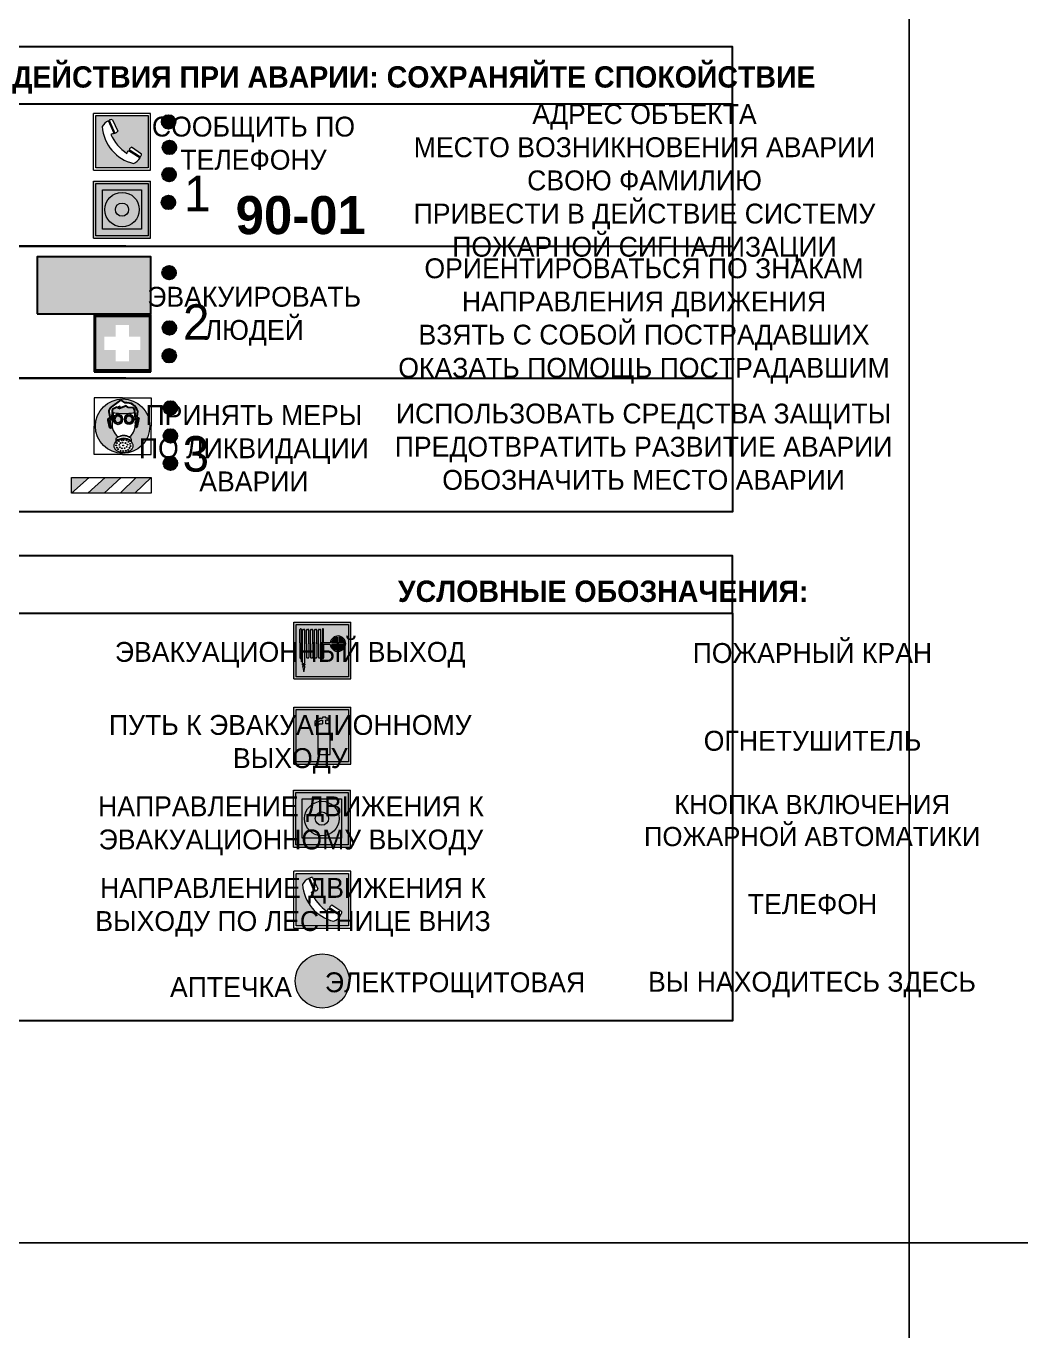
# Model space of a CAD drawing. Header units: millimetres. Extents: x 13810 to 67229, y 12374 to 21950.
# Drawn here: x 43454.6 to 43594.5, y 14931.7 to 15115.3 of the extents above; entities that cross this region are included whole.
import ezdxf

# ---------------------------------------------------------------- set-up
doc = ezdxf.new("R2010")
doc.units = ezdxf.units.MM
doc.styles.add('обычный', font='arial.ttf')

# ---------------------------------------------------------------- blocks, each defined once
blk = doc.blocks.new('A$C38D26F80')
h = blk.add_hatch(color=5)
h.dxf.hatch_style = 1
h.paths.add_polyline_path([(-8.77, -4.48, 1), (-0.19, -4.48, 1)])
h.paths.add_polyline_path([(-6.75, -3.58), (-6.75, -3.31), (-6.62, -3.22), (-6.5, -3.22), (-6.42, -3.3), (-6.39, -3.28), (-6.59, -2.23), (-6.59, -2.01), (-6.38, -1.58), (-4.76, -0.4), (-4.13, -0.79, -0.362848), (-2.1, -2.1, -0.201049), (-2.17, -2.48, 0.085434), (-2.26, -3.13), (-1.9, -3.16), (-2.25, -4.7), (-2.4, -4.59), (-2.43, -4.34), (-2.36, -4.34), (-2.14, -3.34), (-2.47, -3.42), (-2.58, -1.95), (-2.77, -1.58), (-3.58, -1.52), (-3.92, -1.26), (-5.05, -1.73), (-4.87, -1.39), (-5.41, -1.6), (-5.41, -1.46), (-6.13, -1.87), (-6.18, -3.5), (-6.56, -3.47), (-6.37, -4.59), (-6.16, -4.43), (-6.16, -4.66), (-6.36, -4.79), (-6.37, -4.8), (-6.51, -4.76)], flags=16)
h.paths.add_polyline_path([(-6.51, -4.76), (-6.36, -4.79), (-6.37, -4.8)], flags=0)
h.paths.add_polyline_path([(-5.92, -2.34, 0.089508), (-2.67, -2.35), (-2.48, -3.88, -0.268602), (-3.4, -6.18, 0.262449), (-5.2, -6.18, -0.268602), (-6.11, -3.88)], flags=16)
edge = h.paths.add_edge_path(flags=16)
edge.add_ellipse((-5.19, -3.41), major_axis=(0, 0.842), ratio=0.848992, start_angle=0, end_angle=360)
edge = h.paths.add_edge_path(flags=0)
edge.add_ellipse((-5.19, -3.39), major_axis=(0, 0.665), ratio=0.853798, start_angle=0, end_angle=360)
edge = h.paths.add_edge_path(flags=0)
edge.add_ellipse((-5.19, -3.4), major_axis=(0, 0.528), ratio=0.864094, start_angle=0, end_angle=360)
edge = h.paths.add_edge_path(flags=16)
edge.add_ellipse((-3.47, -3.4), major_axis=(0, 0.842), ratio=0.848992, start_angle=0, end_angle=360)
h.paths.add_polyline_path([(-3.13, -6.45), (-3.13, -6.84, 0.383174), (-5.57, -6.85), (-5.57, -6.49, -0.369952)], flags=16)
edge = h.paths.add_edge_path(flags=0)
edge.add_ellipse((-3.47, -3.39), major_axis=(0, 0.665), ratio=0.853798, start_angle=0, end_angle=360)
edge = h.paths.add_edge_path(flags=0)
edge.add_ellipse((-3.47, -3.4), major_axis=(0, 0.528), ratio=0.864094, start_angle=0, end_angle=360)
edge = h.paths.add_edge_path(flags=16)
edge.add_ellipse((-4.34, -7.57), major_axis=(-1.48, 0), ratio=0.744955, start_angle=0, end_angle=360)
h.paths.add_polyline_path([(-5.01, -6.85, -1), (-5.15, -6.85, -1)], flags=0)
h.paths.add_polyline_path([(-5.33, -7.14, -1), (-5.47, -7.14, -1)], flags=0)
h.paths.add_polyline_path([(-4.61, -6.71, -1), (-4.74, -6.71, -1)], flags=16)
h.paths.add_polyline_path([(-5.43, -7.51, -1), (-5.57, -7.51, -1)], flags=0)
h.paths.add_polyline_path([(-4.26, -6.67, -1), (-4.4, -6.67, -1)], flags=16)
h.paths.add_polyline_path([(-4.74, -7.14, -1), (-4.88, -7.14, -1)], flags=0)
h.paths.add_polyline_path([(-4.93, -7.43, -1), (-5.07, -7.43, -1)], flags=0)
h.paths.add_polyline_path([(-4.41, -7.07, -1), (-4.54, -7.07, -1)], flags=0)
h.paths.add_polyline_path([(-5.33, -7.87, -1), (-5.46, -7.87, -1)], flags=0)
h.paths.add_polyline_path([(-3.8, -6.71, -1), (-3.94, -6.71, -1)], flags=16)
h.paths.add_polyline_path([(-4.85, -7.78, -1), (-4.98, -7.78, -1)], flags=0)
h.paths.add_polyline_path([(-3.96, -7.14, -1), (-4.1, -7.14, -1)], flags=0)
h.paths.add_polyline_path([(-4.33, -7.53, -1), (-4.47, -7.53, -1)], flags=0)
h.paths.add_polyline_path([(-5.09, -8.12, -1), (-5.23, -8.12, -1)], flags=0)
h.paths.add_polyline_path([(-3.5, -6.94, -1), (-3.64, -6.94, -1)], flags=0)
h.paths.add_polyline_path([(-4.54, -7.97, -1), (-4.68, -7.97, -1)], flags=0)
h.paths.add_polyline_path([(-3.66, -7.39, -1), (-3.8, -7.39, -1)], flags=0)
h.paths.add_polyline_path([(-4.73, -8.35, -1), (-4.86, -8.35, -1)], flags=0)
h.paths.add_polyline_path([(-4.09, -7.96, -1), (-4.23, -7.96, -1)], flags=0)
h.paths.add_polyline_path([(-3.77, -7.74, -1), (-3.91, -7.74, -1)], flags=0)
h.paths.add_polyline_path([(-3.22, -7.27, -1), (-3.35, -7.27, -1)], flags=0)
h.paths.add_polyline_path([(-4.34, -8.4, -1), (-4.47, -8.4, -1)], flags=0)
h.paths.add_polyline_path([(-3.16, -7.61, -1), (-3.3, -7.61, -1)], flags=0)
h.paths.add_polyline_path([(-3.9, -8.35, -1), (-4.04, -8.35, -1)], flags=0)
h.paths.add_polyline_path([(-3.32, -7.91, -1), (-3.46, -7.91, -1)], flags=0)
h.paths.add_polyline_path([(-3.55, -8.23, -1), (-3.69, -8.23, -1)], flags=0)
at = {"color": 5, "lineweight": 5}
for p, q in [((-4.48, 0), (-8.96, 0)), ((-8.96, 0), (-8.96, -4.48)), ((-4.48, 0), (0, 0)), ((0, 0), (0, -4.48)), ((-6.59, -2.01), (-6.38, -1.58)), ((-6.59, -2.23), (-6.59, -2.01)), ((-6.38, -1.58), (-4.76, -0.4)), ((-6.13, -1.87), (-6.18, -3.5)), ((-5.41, -1.46), (-6.13, -1.87)), ((-4.87, -1.39), (-5.41, -1.6)), ((-5.41, -1.6), (-5.41, -1.46)), ((-3.92, -1.26), (-5.05, -1.73)), ((-5.05, -1.73), (-4.87, -1.39)), ((-4.76, -0.4), (-4.13, -0.79)), ((-3.58, -1.52), (-3.92, -1.26)), ((-2.77, -1.58), (-3.58, -1.52)), ((-2.58, -1.95), (-2.77, -1.58)), ((-2.47, -3.42), (-2.58, -1.95)), ((-6.75, -3.31), (-6.62, -3.22)), ((-6.75, -3.58), (-6.75, -3.31)), ((-6.51, -4.76), (-6.75, -3.58)), ((-6.62, -3.22), (-6.5, -3.22)), ((-6.39, -3.28), (-6.59, -2.23)), ((-6.18, -3.5), (-6.56, -3.47)), ((-6.56, -3.47), (-6.37, -4.59)), ((-6.5, -3.22), (-6.42, -3.3)), ((-6.42, -3.3), (-6.39, -3.28)), ((-5.92, -2.34), (-6.11, -3.88)), ((-2.67, -2.34), (-2.48, -3.88)), ((-2.14, -3.34), (-2.47, -3.42)), ((-2.36, -4.34), (-2.14, -3.34)), ((-1.9, -3.16), (-2.26, -3.13)), ((-2.25, -4.7), (-1.9, -3.16)), ((-8.96, -8.96), (-8.96, -4.48)), ((-6.37, -4.8), (-6.51, -4.76)), ((-6.37, -4.59), (-6.16, -4.43)), ((-6.16, -4.66), (-6.37, -4.8)), ((-6.16, -4.43), (-6.16, -4.66)), ((-2.43, -4.34), (-2.4, -4.59)), ((-2.43, -4.34), (-2.36, -4.34)), ((-2.4, -4.59), (-2.25, -4.7)), ((0, -8.96), (0, -4.48)), ((-5.57, -6.49), (-5.57, -6.85)), ((-3.13, -6.45), (-3.13, -6.84)), ((-4.48, -8.96), (-8.96, -8.96)), ((-4.48, -8.96), (0, -8.96))]:
    blk.add_line(p, q, dxfattribs=at)
at = {"color": 5}
for p, q in [((-6.59, -2.01), (-6.38, -1.58)), ((-6.59, -2.23), (-6.59, -2.01)), ((-6.38, -1.58), (-4.76, -0.4)), ((-6.13, -1.87), (-6.18, -3.5)), ((-5.41, -1.46), (-6.13, -1.87)), ((-4.87, -1.39), (-5.41, -1.6)), ((-5.41, -1.6), (-5.41, -1.46)), ((-3.92, -1.26), (-5.05, -1.73)), ((-5.05, -1.73), (-4.87, -1.39)), ((-4.76, -0.4), (-4.13, -0.79)), ((-3.58, -1.52), (-3.92, -1.26)), ((-2.77, -1.58), (-3.58, -1.52)), ((-2.58, -1.95), (-2.77, -1.58)), ((-2.47, -3.42), (-2.58, -1.95)), ((-6.75, -3.31), (-6.62, -3.22)), ((-6.75, -3.58), (-6.75, -3.31)), ((-6.51, -4.76), (-6.75, -3.58)), ((-6.62, -3.22), (-6.5, -3.22)), ((-6.39, -3.28), (-6.59, -2.23)), ((-6.18, -3.5), (-6.56, -3.47)), ((-6.56, -3.47), (-6.37, -4.59)), ((-6.5, -3.22), (-6.42, -3.3)), ((-6.42, -3.3), (-6.39, -3.28)), ((-2.14, -3.34), (-2.47, -3.42)), ((-2.36, -4.34), (-2.14, -3.34)), ((-2.26, -3.13), (-1.9, -3.16)), ((-1.9, -3.16), (-2.25, -4.7)), ((-6.37, -4.8), (-6.51, -4.76)), ((-6.36, -4.79), (-6.51, -4.76)), ((-6.37, -4.59), (-6.16, -4.43)), ((-6.16, -4.66), (-6.37, -4.8)), ((-6.16, -4.66), (-6.36, -4.79)), ((-6.16, -4.43), (-6.16, -4.66)), ((-2.4, -4.59), (-2.43, -4.34)), ((-2.43, -4.34), (-2.36, -4.34)), ((-2.25, -4.7), (-2.4, -4.59))]:
    blk.add_line(p, q, dxfattribs=at)
at = {"color": 5, "lineweight": 5}
for centre, radius in [((-4.48, -4.48), 4.29), ((-5.5, -7.51), 0.0678), ((-5.4, -7.14), 0.0678), ((-5.4, -7.87), 0.0678), ((-5.16, -8.12), 0.0678), ((-5.08, -6.85), 0.0678), ((-5, -7.43), 0.0678), ((-4.91, -7.78), 0.0678), ((-4.81, -7.14), 0.0678), ((-4.67, -6.71), 0.0678), ((-4.61, -7.97), 0.0678), ((-4.47, -7.07), 0.0678), ((-4.4, -7.53), 0.0678), ((-4.33, -6.67), 0.0678), ((-4.16, -7.96), 0.0678), ((-4.03, -7.14), 0.0678), ((-3.87, -6.71), 0.0678), ((-3.84, -7.74), 0.0678), ((-3.73, -7.39), 0.0678), ((-3.62, -8.23), 0.0678), ((-3.57, -6.94), 0.0678), ((-3.39, -7.91), 0.0678), ((-3.28, -7.27), 0.0678), ((-3.23, -7.61), 0.0678), ((-4.79, -8.35), 0.0678), ((-4.4, -8.4), 0.0678), ((-3.97, -8.35), 0.0678)]:
    blk.add_circle(centre, radius, dxfattribs=at)
at = {"color": 5}
for centre, radius, start, end in [((-3.89, -2.66), 1.88, 17.387, 97.1599), ((-0.35, -3.07), 1.91, 162.2553, 181.7878), ((-2.6, -2.2), 0.511, 326.3906, 11.8614)]:
    blk.add_arc(centre, radius, start, end, dxfattribs=at)
at = {"color": 5, "lineweight": 5}
for centre, radius, start, end in [((-3.66, -4.24), 2.47, 171.573, 231.7124), ((-4.28, 6.66), 9.15, 259.6987, 280.1569), ((-4.93, -4.24), 2.47, 308.2876, 8.427), ((-0.47, -3.05), 1.79, 161.5846, 182.4584), ((-2.6, -2.2), 0.513, 326.4781, 11.7739), ((-4.33, -7.88), 1.87, 50.358, 131.5662), ((-4.3, -7.78), 1.83, 60.5889, 119.4111), ((-4.34, -8.2), 1.82, 48.4943, 132.3565)]:
    blk.add_arc(centre, radius, start, end, dxfattribs=at)
for centre, major_axis, ratio in [((-5.19, -3.41), (0, 0.842), 0.848992), ((-5.19, -3.39), (0, 0.665), 0.853798), ((-5.19, -3.4), (0, 0.528), 0.864094), ((-3.47, -3.4), (0, 0.842), 0.848992), ((-3.47, -3.39), (0, 0.665), 0.853798), ((-3.47, -3.4), (0, 0.528), 0.864094), ((-4.34, -7.57), (-1.48, 0), 0.744955)]:
    blk.add_ellipse(centre, major_axis=major_axis, ratio=ratio, dxfattribs=at)
blk = doc.blocks.new('A$C47DD6509')
at = {"lineweight": 5}
for points in [[(-8.69, 0), (-11.19, 0), (-11.19, -2.22)], [(-4.22, 0), (-6.45, 0), (-8.91, -2.22), (-6.61, -2.22)], [(0, 0), (-2.09, 0), (-4.36, -2.22), (-2.29, -2.22)]]:
    blk.add_hatch(color=242, dxfattribs=at).paths.add_polyline_path(points)
at = {"color": 242, "lineweight": 5}
for p, q in [((-11.19, -2.22), (-8.69, 0)), ((-11.19, -2.22), (-11.19, 0)), ((-11.19, 0), (-8.69, 0)), ((-11.19, 0), (0, 0)), ((-8.91, -2.22), (-6.45, 0)), ((-6.61, -2.22), (-4.22, 0)), ((-4.36, -2.22), (-2.09, 0)), ((-2.29, -2.22), (0, 0)), ((0, 0), (0, -2.22)), ((0, -2.22), (-11.19, -2.22))]:
    blk.add_line(p, q, dxfattribs=at)
blk = doc.blocks.new('A$C32E8229D')
at = {"true_color": 0xffffff}
blk.add_hatch(color=7, dxfattribs=at).paths.add_polyline_path([(0, 0), (0, -8), (16, -8), (16, 0)])
h = blk.add_hatch(color=126)
h.paths.add_polyline_path([(0.2, -0.2), (15.8, -0.2), (15.8, -7.8), (0.2, -7.8)])
h.paths.add_polyline_path([(13.49, -2.05), (12.08, -2.05), (11.37, -2.63, 0.162397), (11.29, -2.84), (11.29, -3.63), (10.35, -3.63), (10.35, -4.05), (11.68, -4.05), (11.68, -3.48), (12.26, -4.28), (11.29, -5.1), (11.29, -6.78), (11.85, -6.78), (11.85, -5.44), (12.8, -4.64), (12.8, -5.94), (14.46, -5.94), (14.46, -5.39), (13.45, -5.39), (13.45, -3.97), (12.46, -2.59), (13.15, -2.59), (13.69, -3.34), (14.18, -3)], flags=16)
h.paths.add_polyline_path([(10.74, -1.82, 1), (11.8, -1.82, 1)], flags=16)
h.paths.add_polyline_path([(9.39, -3.59), (5.99, -3.59), (6.56, -3.03), (5.91, -3.03), (5.1, -3.83), (5.91, -4.64), (6.56, -4.64), (5.99, -4.09), (9.39, -4.09)], flags=16)
h.paths.add_polyline_path([(4.29, -1.08), (1.72, -1.08), (1.72, -6.6), (4.29, -6.6)], flags=16)
at = {"color": 126}
blk.add_lwpolyline([(16, -8), (0, -8), (0, 0), (16, 0)], close=True, dxfattribs=at)
blk = doc.blocks.new('A$C18900ED3')
h = blk.add_hatch(color=126)
h.paths.add_polyline_path([(-0.18, -0.18), (-7.02, -0.18), (-7.02, -7.02), (-0.18, -7.02)])
h.paths.add_polyline_path([(-5.89, -4.46), (-5.89, -2.77), (-4.46, -2.77), (-4.46, -1.31), (-2.77, -1.31), (-2.77, -2.77), (-1.33, -2.77), (-1.33, -4.46), (-2.77, -4.46), (-2.77, -5.89), (-4.46, -5.89), (-4.46, -4.46)], flags=16)
at = {"color": 126}
for p, q in [((-7.2, 0), (-7.2, -7.2)), ((0, 0), (-7.2, 0)), ((0, -7.2), (0, 0)), ((-7.02, -7.02), (-7.02, -0.18)), ((-7.02, -0.18), (-0.18, -0.18)), ((-0.18, -0.18), (-0.18, -7.02)), ((-7.2, -7.2), (0, -7.2)), ((-0.18, -7.02), (-7.02, -7.02))]:
    blk.add_line(p, q, dxfattribs=at)
blk = doc.blocks.new('A$C456E1F9C')
at = {"lineweight": 5}
h = blk.add_hatch(color=242, dxfattribs=at)
h.paths.add_polyline_path([(0.51, -1.47), (0.51, -13.26), (12.29, -13.26), (12.29, -1.47)])
h.paths.add_polyline_path([(5.42, -4.95, -0.254479), (4.78, -5.4), (3.52, -2.53, -0.209735), (4.23, -2.4)], flags=16)
h.paths.add_polyline_path([(8.53, -8.6), (10.87, -10.17), (10.54, -10.76), (8.03, -9.13, -0.192251)], flags=16)
h.paths.add_polyline_path([(4.61, -5.49, 0.005518), (3.87, -5.72, 0.128647), (7.49, -10.01, 0.00809), (7.83, -9.33), (10.47, -10.97, -0.16736), (8.99, -12.25, -0.327862), (1.95, -3.95, -0.166952), (3.36, -2.62)], flags=16)
at = {"color": 242, "lineweight": 5}
for p, q in [((0, -13.77), (0, -0.97)), ((12.8, -0.97), (0, -0.97)), ((4.61, -5.49), (3.36, -2.62)), ((3.52, -2.53), (4.78, -5.4)), ((4.23, -2.4), (5.42, -4.95)), ((12.8, -13.77), (12.8, -0.97)), ((10.81, -10.12), (8.53, -8.6)), ((7.83, -9.33), (10.47, -10.97)), ((8.03, -9.13), (10.54, -10.76)), ((10.54, -10.76), (10.8, -10.3)), ((10.8, -10.3), (10.81, -10.12)), ((0, -13.77), (12.8, -13.77))]:
    blk.add_line(p, q, dxfattribs=at)
blk.add_lwpolyline([(0.51, -1.47), (12.29, -1.47), (12.29, -13.26), (0.51, -13.26)], close=True, dxfattribs=at)
for centre, radius, start, end in [((4.59, -5.34), 2.99, 114.2845, 152.1974), ((4.02, -3.27), 0.891, 76.3284, 123.7092), ((11.12, -3.31), 9.19, 183.9915, 256.6009), ((14.98, -39.1), 35.17, 107.1487, 108.4135), ((13.86, -0.94), 11.08, 205.5536, 234.8762), ((4.68, -4.59), 0.824, 276.9621, 334.0723), ((8.94, -9.5), 0.989, 114.4092, 157.9388), ((-13.31, 0.8), 23.44, 332.5487, 334.4027), ((7.87, -9.46), 3, 291.9291, 329.9329)]:
    blk.add_arc(centre, radius, start, end, dxfattribs=at)
blk = doc.blocks.new('A$C54414219')
at = {"true_color": 0xffffff}
h = blk.add_hatch(color=7, dxfattribs=at)
h.paths.add_polyline_path([(2.39, -9.45), (2.39, -18.3), (11.23, -18.3), (11.23, -9.45)], flags=0)
h.paths.add_polyline_path([(10.71, -13.87, -1), (2.92, -13.87, -1)], flags=0)
h.paths.add_polyline_path([(8.3, -13.87, -1), (5.33, -13.87, -1)], flags=0)
h.paths.add_polyline_path([(0.41, -7.47), (0.41, -20.27), (13.21, -20.27), (13.21, -7.47)])
h.paths.add_polyline_path([(0.92, -19.77), (12.71, -19.77), (12.71, -7.98), (0.92, -7.98)], flags=16)
h.paths.add_polyline_path([(11.23, -9.45), (11.23, -18.3), (2.39, -18.3), (2.39, -9.45)], flags=0)
at = {"lineweight": 5}
h = blk.add_hatch(color=242, dxfattribs=at)
h.paths.add_polyline_path([(12.71, -7.98), (0.92, -7.98), (0.92, -19.77), (12.71, -19.77)])
h.paths.add_polyline_path([(11.23, -18.3), (2.39, -18.3), (2.39, -9.45), (11.23, -9.45)], flags=16)
h.paths.add_polyline_path([(10.71, -13.87, -1), (2.92, -13.87, -1)], flags=0)
h.paths.add_polyline_path([(8.3, -13.87, -1), (5.33, -13.87, -1)], flags=0)
at = {"true_color": 0xffffff}
h = blk.add_hatch(color=7, dxfattribs=at)
h.paths.add_polyline_path([(2.39, -9.45), (2.39, -18.3), (11.23, -18.3), (11.23, -9.45)])
h.paths.add_polyline_path([(10.71, -13.87, -1), (2.92, -13.87, -1)], flags=16)
h.paths.add_polyline_path([(8.3, -13.87, -1), (5.33, -13.87, -1)], flags=0)
at = {"lineweight": 5}
h = blk.add_hatch(color=242, dxfattribs=at)
h.paths.add_polyline_path([(2.92, -13.87, 1), (10.71, -13.87, 1)])
h.paths.add_polyline_path([(8.3, -13.87, -1), (5.33, -13.87, -1)], flags=16)
at = {"color": 242, "lineweight": 5}
for p, q in [((0.41, -20.27), (0.41, -7.47)), ((0.41, -7.47), (13.21, -7.47)), ((0.41, -7.47), (13.21, -7.47)), ((13.21, -20.27), (13.21, -7.47)), ((0.41, -20.27), (13.21, -20.27))]:
    blk.add_line(p, q, dxfattribs=at)
for points in [[(0.92, -7.98), (12.71, -7.98), (12.71, -19.77), (0.92, -19.77)], [(2.39, -9.45), (11.23, -9.45), (11.23, -18.3), (2.39, -18.3)]]:
    blk.add_lwpolyline(points, close=True, dxfattribs=at)
for radius in [3.89, 1.49]:
    blk.add_circle((6.81, -13.87), radius, dxfattribs=at)
blk = doc.blocks.new('A$C37112FD5')
at = {"true_color": 0xf5f5ff}
h = blk.add_hatch(color=7, dxfattribs=at)
h.dxf.hatch_style = 1
h.paths.add_polyline_path([(12.8, -7.4), (0, -7.4), (0, -20.2), (12.8, -20.2)])
h.paths.add_polyline_path([(12.29, -7.91), (12.29, -19.69), (0.51, -19.69), (0.51, -7.91)], flags=16)
h.paths.add_polyline_path([(4.98, -9.04, -0.42597), (5.17, -9.22), (5.17, -12.25), (5.17, -15.29, -0.432244), (4.98, -15.47), (4.83, -15.47, -0.42597), (4.64, -15.29), (4.64, -12.25), (4.64, -9.22, -0.432244), (4.83, -9.04)], flags=0)
h.paths.add_polyline_path([(4.28, -9.22), (4.28, -12.25), (4.28, -15.29, -0.432244), (4.09, -15.47), (3.94, -15.47, -0.42597), (3.75, -15.29), (3.75, -12.25), (3.75, -9.22, -0.432244), (3.94, -9.04), (4.09, -9.04, -0.42597)], flags=0)
h.paths.add_polyline_path([(5.72, -9.04), (5.87, -9.04, -0.42597), (6.06, -9.22), (6.06, -12.25), (6.06, -15.29, -0.432244), (5.87, -15.47), (5.72, -15.47, -0.42597), (5.53, -15.29), (5.53, -12.25), (5.53, -9.22, -0.432244)], flags=0)
h.paths.add_polyline_path([(6.42, -8.9), (6.5, -8.9, -0.42597), (6.69, -9.08), (6.69, -12.03), (8.21, -12.03, -15.824349), (8.21, -12.47), (6.69, -12.47), (6.69, -15.42, -0.432244), (6.5, -15.6), (6.42, -15.6)], flags=0)
h.paths.add_polyline_path([(3.39, -9.22), (3.39, -12.25), (3.39, -15.29, -0.432244), (3.2, -15.47), (3.05, -15.47, -0.42597), (2.85, -15.29), (2.85, -12.25), (2.85, -9.22, -0.432244), (3.05, -9.04), (3.2, -9.04, -0.42597)], flags=0)
h.paths.add_polyline_path([(2.5, -9.22), (2.5, -16.71), (1.96, -16.71), (1.96, -9.22, -0.432244), (2.15, -9.04), (2.31, -9.04, -0.42597)], flags=0)
h.paths.add_polyline_path([(1.61, -8.9), (1.61, -15.6), (1.57, -15.6, -0.42597), (1.37, -15.42), (1.37, -12.03), (1.37, -9.09, -0.432244), (1.57, -8.9)], flags=0)
h.paths.add_polyline_path([(9.76, -10.81), (9.76, -12.03), (8.49, -12.03, -0.336371)], flags=0)
h.paths.add_polyline_path([(8.49, -12.47), (9.76, -12.47), (9.76, -13.7, -0.336371)], flags=0)
h.paths.add_polyline_path([(10.11, -10.81, -0.336371), (11.38, -12.03), (10.11, -12.03)], flags=0)
h.paths.add_polyline_path([(10.11, -12.47), (11.38, -12.47, -0.336371), (10.11, -13.7)], flags=0)
h.paths.add_polyline_path([(2.5, -16.84), (2.5, -17.05), (1.97, -17.05), (1.97, -16.84)], flags=0)
h.paths.add_polyline_path([(2.5, -17.24, -0.033778), (2.24, -18.6, -0.033778), (1.97, -17.24)], flags=0)
h = blk.add_hatch(color=242)
h.dxf.hatch_style = 1
h.paths.add_polyline_path([(12.29, -7.91), (0.51, -7.91), (0.51, -19.69), (12.29, -19.69)])
h.paths.add_polyline_path([(6.42, -15.6), (6.42, -8.9), (6.5, -8.9, -0.42597), (6.69, -9.08), (6.69, -12.03), (8.21, -12.03, -15.824349), (8.21, -12.47), (6.69, -12.47), (6.69, -15.42, -0.432244), (6.5, -15.6)], flags=16)
h.paths.add_polyline_path([(5.87, -15.47), (5.72, -15.47, -0.42597), (5.53, -15.29), (5.53, -12.25), (5.53, -9.22, -0.432244), (5.72, -9.04), (5.87, -9.04, -0.42597), (6.06, -9.22), (6.06, -12.25), (6.06, -15.29, -0.432244)], flags=16)
h.paths.add_polyline_path([(4.98, -15.47), (4.83, -15.47, -0.42597), (4.64, -15.29), (4.64, -12.25), (4.64, -9.22, -0.432244), (4.83, -9.04), (4.98, -9.04, -0.42597), (5.17, -9.22), (5.17, -12.25), (5.17, -15.29, -0.432244)], flags=16)
h.paths.add_polyline_path([(4.09, -15.47), (3.94, -15.47, -0.42597), (3.75, -15.29), (3.75, -12.25), (3.75, -9.22, -0.432244), (3.94, -9.04), (4.09, -9.04, -0.42597), (4.28, -9.22), (4.28, -12.25), (4.28, -15.29, -0.432244)], flags=16)
h.paths.add_polyline_path([(3.2, -15.47), (3.05, -15.47, -0.42597), (2.85, -15.29), (2.85, -12.25), (2.85, -9.22, -0.432244), (3.05, -9.04), (3.2, -9.04, -0.42597), (3.39, -9.22), (3.39, -12.25), (3.39, -15.29, -0.432244)], flags=16)
h.paths.add_polyline_path([(2.5, -17.05), (1.97, -17.05), (1.97, -16.84), (2.5, -16.84)], flags=16)
h.paths.add_polyline_path([(2.5, -17.24, -0.033778), (2.24, -18.6, -0.033778), (1.97, -17.24)], flags=16)
h.paths.add_polyline_path([(2.5, -16.71), (1.96, -16.71), (1.96, -9.22, -0.432244), (2.15, -9.04), (2.31, -9.04, -0.42597), (2.5, -9.22)], flags=16)
h.paths.add_polyline_path([(1.61, -15.6), (1.57, -15.6, -0.42597), (1.37, -15.42), (1.37, -12.03), (1.37, -9.09, -0.432244), (1.57, -8.9), (1.61, -8.9)], flags=16)
h.paths.add_polyline_path([(8.49, -12.47), (9.76, -12.47), (9.76, -13.7, -0.336371)], flags=0)
h.paths.add_polyline_path([(10.11, -13.7), (10.11, -12.47), (11.38, -12.47, -0.336371)], flags=0)
h.paths.add_polyline_path([(8.49, -12.03, -0.336371), (9.76, -10.81), (9.76, -12.03)], flags=0)
h.paths.add_polyline_path([(10.11, -12.03), (10.11, -10.81, -0.336371), (11.38, -12.03)], flags=0)
h = blk.add_hatch(color=7, dxfattribs=at)
h.dxf.hatch_style = 1
h.paths.add_polyline_path([(1.61, -8.9), (1.57, -8.9, 0.432244), (1.37, -9.09), (1.37, -12.03), (1.37, -15.42, 0.42597), (1.57, -15.6), (1.61, -15.6)])
h.paths.add_polyline_path([(2.5, -9.22, 0.42597), (2.31, -9.04), (2.15, -9.04, 0.432244), (1.96, -9.22), (1.96, -16.71), (2.5, -16.71)])
h.paths.add_polyline_path([(2.5, -16.84), (1.97, -16.84), (1.97, -17.05), (2.5, -17.05)])
h.paths.add_polyline_path([(2.5, -17.24), (1.97, -17.24, 0.033778), (2.24, -18.6, 0.033778)])
h.paths.add_polyline_path([(3.39, -12.25), (3.39, -9.22, 0.42597), (3.2, -9.04), (3.05, -9.04, 0.432244), (2.85, -9.22), (2.85, -12.25), (2.85, -15.29, 0.42597), (3.05, -15.47), (3.2, -15.47, 0.432244), (3.39, -15.29)])
h.paths.add_polyline_path([(4.28, -12.25), (4.28, -9.22, 0.42597), (4.09, -9.04), (3.94, -9.04, 0.432244), (3.75, -9.22), (3.75, -12.25), (3.75, -15.29, 0.42597), (3.94, -15.47), (4.09, -15.47, 0.432244), (4.28, -15.29)])
h.paths.add_polyline_path([(5.17, -12.25), (5.17, -9.22, 0.42597), (4.98, -9.04), (4.83, -9.04, 0.432244), (4.64, -9.22), (4.64, -12.25), (4.64, -15.29, 0.42597), (4.83, -15.47), (4.98, -15.47, 0.432244), (5.17, -15.29)])
h.paths.add_polyline_path([(6.06, -12.25), (6.06, -9.22, 0.42597), (5.87, -9.04), (5.72, -9.04, 0.432244), (5.53, -9.22), (5.53, -12.25), (5.53, -15.29, 0.42597), (5.72, -15.47), (5.87, -15.47, 0.432244), (6.06, -15.29)])
h.paths.add_polyline_path([(6.69, -12.47), (8.21, -12.47, 15.824349), (8.21, -12.03), (6.69, -12.03), (6.69, -9.08, 0.42597), (6.5, -8.9), (6.42, -8.9), (6.42, -15.6), (6.5, -15.6, 0.432244), (6.69, -15.42)])
h.paths.add_polyline_path([(8.49, -12.47), (9.76, -12.47), (9.76, -13.7, -0.336371)], flags=16)
h.paths.add_polyline_path([(8.49, -12.03, -0.336371), (9.76, -10.81), (9.76, -12.03)], flags=16)
h.paths.add_polyline_path([(10.11, -12.47), (11.38, -12.47, -0.336371), (10.11, -13.7)], flags=16)
h.paths.add_polyline_path([(10.11, -12.03), (10.11, -10.81, -0.336371), (11.38, -12.03)], flags=16)
h = blk.add_hatch(color=242)
h.dxf.hatch_style = 1
h.paths.add_polyline_path([(9.76, -10.81, 0.336371), (8.49, -12.03), (9.76, -12.03)])
h.paths.add_polyline_path([(10.11, -10.81), (10.11, -12.03), (11.38, -12.03, 0.336371)])
h.paths.add_polyline_path([(11.38, -12.47), (10.11, -12.47), (10.11, -13.7, 0.336371)])
h.paths.add_polyline_path([(9.76, -12.47), (8.49, -12.47, 0.336371), (9.76, -13.7)])
at = {"color": 242, "lineweight": 5}
for p, q in [((0, -20.2), (0, -7.4)), ((0, -7.4), (12.8, -7.4)), ((12.8, -20.2), (12.8, -7.4)), ((1.37, -12.03), (1.37, -9.08)), ((1.57, -8.9), (1.61, -8.9)), ((1.61, -8.9), (1.61, -15.6)), ((1.96, -16.71), (1.96, -9.22)), ((2.15, -9.04), (2.31, -9.04)), ((2.5, -16.71), (2.5, -9.22)), ((2.85, -12.25), (2.85, -9.22)), ((3.05, -9.04), (3.2, -9.04)), ((3.39, -12.25), (3.39, -9.22)), ((3.75, -12.25), (3.75, -9.22)), ((3.94, -9.04), (4.09, -9.04)), ((4.28, -12.25), (4.28, -9.22)), ((4.64, -12.25), (4.64, -9.22)), ((4.83, -9.04), (4.98, -9.04)), ((5.17, -12.25), (5.17, -9.22)), ((5.53, -12.25), (5.53, -9.22)), ((5.72, -9.04), (5.87, -9.04)), ((6.06, -12.25), (6.06, -9.22)), ((6.42, -8.9), (6.42, -15.6)), ((6.5, -8.9), (6.42, -8.9)), ((6.69, -12.03), (6.69, -9.08)), ((9.76, -10.81), (9.76, -12.03)), ((10.11, -10.81), (10.11, -12.03)), ((1.37, -12.03), (1.37, -15.42)), ((2.85, -12.25), (2.85, -15.29)), ((3.39, -12.25), (3.39, -15.29)), ((3.75, -12.25), (3.75, -15.29)), ((4.28, -12.25), (4.28, -15.29)), ((4.64, -12.25), (4.64, -15.29)), ((5.17, -12.25), (5.17, -15.29)), ((5.53, -12.25), (5.53, -15.29)), ((6.06, -12.25), (6.06, -15.29)), ((8.21, -12.03), (6.69, -12.03)), ((8.21, -12.47), (6.69, -12.47)), ((6.69, -12.47), (6.69, -15.42)), ((9.76, -12.03), (8.49, -12.03)), ((9.76, -12.47), (8.49, -12.47)), ((9.76, -12.47), (9.76, -13.7)), ((11.38, -12.03), (10.11, -12.03)), ((11.38, -12.47), (10.11, -12.47)), ((10.11, -12.47), (10.11, -13.7)), ((1.57, -15.6), (1.61, -15.6)), ((1.96, -16.71), (2.5, -16.71)), ((1.97, -16.84), (2.5, -16.84)), ((1.97, -17.05), (1.97, -16.84)), ((2.5, -17.05), (1.97, -17.05)), ((1.97, -17.24), (2.5, -17.24)), ((2.5, -16.84), (2.5, -17.05)), ((3.05, -15.47), (3.2, -15.47)), ((3.94, -15.47), (4.09, -15.47)), ((4.83, -15.47), (4.98, -15.47)), ((5.72, -15.47), (5.87, -15.47)), ((6.42, -15.6), (6.5, -15.6)), ((0, -20.2), (12.8, -20.2))]:
    blk.add_line(p, q, dxfattribs=at)
blk.add_lwpolyline([(0.51, -7.91), (12.29, -7.91), (12.29, -19.69), (0.51, -19.69)], close=True, dxfattribs=at)
for centre, radius, start, end in [((1.56, -9.09), 0.182, 87.1027, 180.6071), ((2.15, -9.22), 0.182, 87.1027, 180.6071), ((2.32, -9.22), 0.182, 359.3929, 92.8973), ((3.04, -9.22), 0.182, 87.1027, 180.6071), ((3.21, -9.22), 0.182, 359.3929, 92.8973), ((3.93, -9.22), 0.182, 87.1027, 180.6071), ((4.1, -9.22), 0.182, 359.3929, 92.8973), ((4.82, -9.22), 0.182, 87.1027, 180.6071), ((4.99, -9.22), 0.182, 359.3929, 92.8973), ((5.71, -9.22), 0.182, 87.1027, 180.6071), ((5.88, -9.22), 0.182, 359.3929, 92.8973), ((6.51, -9.09), 0.182, 359.3929, 92.8973), ((9.93, -12.25), 1.74, 187.2319, 172.7681), ((9.93, -12.25), 1.46, 96.9927, 171.3585), ((9.93, -12.25), 1.46, 8.6415, 83.0073), ((9.93, -12.25), 1.46, 188.6415, 263.0073), ((9.93, -12.25), 1.46, 276.9927, 351.3585), ((1.56, -15.42), 0.182, 179.3929, 272.8973), ((12.17, -15.98), 10.27, 187.041, 194.7793), ((-7.7, -15.98), 10.27, 345.2207, 352.959), ((3.04, -15.29), 0.182, 179.3929, 272.8973), ((3.21, -15.29), 0.182, 267.1027, 0.6071), ((3.93, -15.29), 0.182, 179.3929, 272.8973), ((4.1, -15.29), 0.182, 267.1027, 0.6071), ((4.82, -15.29), 0.182, 179.3929, 272.8973), ((4.99, -15.29), 0.182, 267.1027, 0.6071), ((5.71, -15.29), 0.182, 179.3929, 272.8973), ((5.88, -15.29), 0.182, 267.1027, 0.6071), ((6.51, -15.42), 0.182, 267.1027, 0.6071)]:
    blk.add_arc(centre, radius, start, end, dxfattribs=at)
blk = doc.blocks.new('A$C7B8C2D5B')
at = {"lineweight": 0}
h = blk.add_hatch(color=5, dxfattribs=at)
h.dxf.hatch_style = 1
h.paths.add_polyline_path([(1.397, -3.024, 1), (-2.112, -3.024, 1)])
at = {"color": 5, "lineweight": 0}
blk.add_circle((-0.358, -3.024), 1.755, dxfattribs=at)
blk = doc.blocks.new('A$C3AD82952')
at = {"true_color": 0xf5f5ff}
h = blk.add_hatch(color=7, dxfattribs=at)
h.dxf.hatch_style = 1
h.paths.add_polyline_path([(8.21, 8.73, 0.414214), (7.89, 9.05), (7.22, 9.05), (7.22, 9.92), (7.59, 9.92, 1), (7.57, 10.36), (7.22, 10.36), (7.22, 10.6), (6.43, 10.6), (6.43, 10.36), (6.01, 10.36), (4.74, 9.59), (4.74, 8.69), (4.98, 8.73), (4.98, 9.26), (6.12, 9.91), (6.43, 9.91), (6.43, 9.05), (5.76, 9.05, 0.414214), (5.44, 8.73), (5.44, 2.2), (8.21, 2.2)], flags=0)
h.paths.add_polyline_path([(12.8, 12.8), (0, 12.8), (0, 0), (12.8, 0)])
h.paths.add_polyline_path([(0.51, 12.29), (12.29, 12.29), (12.29, 0.51), (0.51, 0.51)], flags=16)
h.paths.add_polyline_path([(4.74, 9.59), (6.01, 10.36), (6.43, 10.36), (6.43, 10.6), (7.22, 10.6), (7.22, 10.36), (7.59, 10.36, -0.94586), (7.59, 9.92), (7.22, 9.92), (7.22, 9.05), (7.89, 9.05, -0.414214), (8.21, 8.73), (8.21, 2.2), (5.44, 2.2), (5.44, 8.73, -0.414214), (5.76, 9.05), (6.43, 9.05), (6.43, 9.91), (6.12, 9.91), (4.98, 9.26), (4.98, 8.73), (4.74, 8.69)], flags=0)
h = blk.add_hatch(color=242)
h.dxf.hatch_style = 1
h.paths.add_polyline_path([(12.29, 12.29), (0.51, 12.29), (0.51, 0.51), (12.29, 0.51)])
h.paths.add_polyline_path([(4.74, 8.69), (4.74, 9.59), (6.01, 10.36), (6.43, 10.36), (6.43, 10.6), (7.22, 10.6), (7.22, 10.36), (7.59, 10.36, -0.94586), (7.59, 9.92), (7.22, 9.92), (7.22, 9.05), (7.89, 9.05, -0.414214), (8.21, 8.73), (8.21, 2.2), (5.44, 2.2), (5.44, 8.73, -0.414214), (5.76, 9.05), (6.43, 9.05), (6.43, 9.91), (6.12, 9.91), (4.98, 9.26), (4.98, 8.73)], flags=16)
h = blk.add_hatch(color=7, dxfattribs=at)
h.dxf.hatch_style = 1
h.paths.add_polyline_path([(8.21, 8.73, 0.414214), (7.89, 9.05), (7.22, 9.05), (7.22, 9.92), (7.59, 9.92, 1), (7.57, 10.36), (7.22, 10.36), (7.22, 10.6), (6.43, 10.6), (6.43, 10.36), (6.01, 10.36), (4.74, 9.59), (4.74, 8.69), (4.98, 8.73), (4.98, 9.26), (6.12, 9.91), (6.43, 9.91), (6.43, 9.05), (5.76, 9.05, 0.414214), (5.44, 8.73), (5.44, 2.2), (8.21, 2.2)])
at = {"color": 242, "lineweight": 5}
for p, q in [((0, 0), (0, 12.8)), ((0, 12.8), (12.8, 12.8)), ((12.8, 0), (12.8, 12.8)), ((6.01, 10.36), (4.74, 9.59)), ((4.74, 9.59), (4.74, 8.69)), ((4.98, 9.26), (6.12, 9.91)), ((4.98, 8.73), (4.98, 9.26)), ((5.76, 9.05), (6.43, 9.05)), ((6.01, 10.36), (6.43, 10.36)), ((6.12, 9.91), (6.43, 9.91)), ((7.22, 10.6), (6.43, 10.6)), ((6.43, 10.6), (6.43, 10.36)), ((6.43, 9.91), (6.43, 9.05)), ((7.22, 10.36), (7.22, 10.6)), ((7.59, 10.36), (7.22, 10.36)), ((7.22, 9.05), (7.22, 9.92)), ((7.59, 9.92), (7.22, 9.92)), ((7.89, 9.05), (7.22, 9.05)), ((4.74, 8.69), (4.98, 8.73)), ((5.44, 2.2), (5.44, 8.73)), ((8.21, 2.2), (8.21, 8.73)), ((0, 0), (12.8, 0)), ((5.44, 2.2), (8.21, 2.2))]:
    blk.add_line(p, q, dxfattribs=at)
blk.add_lwpolyline([(0.51, 12.29), (12.29, 12.29), (12.29, 0.51), (0.51, 0.51)], close=True, dxfattribs=at)
for centre, radius, start, end in [((5.76, 8.73), 0.32, 90, 180), ((7.58, 10.14), 0.223, 273.1875, 86.8125), ((7.89, 8.73), 0.32, 0, 90)]:
    blk.add_arc(centre, radius, start, end, dxfattribs=at)

msp = doc.modelspace()

# ---------------------------------------------------------------- hatches: boundary and pattern name
at = {"lineweight": 0}
h = msp.add_hatch(color=256, dxfattribs=at)
h.dxf.hatch_style = 1
h.paths.add_polyline_path([(43473.64, 15101.86, 1), (43475.57, 15101.86, 1)])
h = msp.add_hatch(color=256, dxfattribs=at)
h.dxf.hatch_style = 1
h.paths.add_polyline_path([(43473.74, 15098.27, 1), (43475.67, 15098.27, 1)])
h = msp.add_hatch(color=256, dxfattribs=at)
h.dxf.hatch_style = 1
h.paths.add_polyline_path([(43473.7, 15094.46, 1), (43475.63, 15094.46, 1)])
h = msp.add_hatch(color=256, dxfattribs=at)
h.dxf.hatch_style = 1
h.paths.add_polyline_path([(43473.62, 15090.53, 1), (43475.55, 15090.53, 1)])
h = msp.add_hatch(color=256, dxfattribs=at)
h.dxf.hatch_style = 1
h.paths.add_polyline_path([(43473.7, 15080.65, 1), (43475.64, 15080.65, 1)])
h = msp.add_hatch(color=256, dxfattribs=at)
h.dxf.hatch_style = 1
h.paths.add_polyline_path([(43473.74, 15072.87, 1), (43475.68, 15072.87, 1)])
h = msp.add_hatch(color=256, dxfattribs=at)
h.dxf.hatch_style = 1
h.paths.add_polyline_path([(43473.74, 15068.97, 1), (43475.67, 15068.97, 1)])
h = msp.add_hatch(color=256, dxfattribs=at)
h.dxf.hatch_style = 1
h.paths.add_polyline_path([(43473.89, 15061.61, 1), (43475.83, 15061.61, 1)])
h = msp.add_hatch(color=256, dxfattribs=at)
h.dxf.hatch_style = 1
h.paths.add_polyline_path([(43473.89, 15057.67, 1), (43475.82, 15057.67, 1)])
h = msp.add_hatch(color=256, dxfattribs=at)
h.dxf.hatch_style = 1
h.paths.add_polyline_path([(43473.89, 15053.83, 1), (43475.82, 15053.83, 1)])

# ---------------------------------------------------------------- linework, layer by layer
at = {"color": 126, "lineweight": 0, "true_color": 0x008754}
for points in [[(42978.76, 15339.12), (43578.76, 15339.12), (43578.76, 14944.12), (42978.76, 14944.12)], [(42978.76, 15339.12), (43578.76, 15339.12), (43578.76, 14944.12), (42978.76, 14944.12)], [(42978.76, 15339.12), (43578.76, 15339.12), (43578.76, 14944.12), (42978.76, 14944.12)], [(42978.76, 15339.12), (43578.76, 15339.12), (43578.76, 14944.12), (42978.76, 14944.12)], [(43578.76, 15339.12), (44178.76, 15339.12), (44178.76, 14944.12), (43578.76, 14944.12)], [(43578.76, 15339.12), (44178.76, 15339.12), (44178.76, 14944.12), (43578.76, 14944.12)], [(43578.76, 15339.12), (44178.76, 15339.12), (44178.76, 14944.12), (43578.76, 14944.12)], [(43578.76, 15339.12), (44178.76, 15339.12), (44178.76, 14944.12), (43578.76, 14944.12)], [(42978.76, 14944.12), (43578.76, 14944.12), (43578.76, 14549.12), (42978.76, 14549.12)], [(42978.76, 14944.12), (43578.76, 14944.12), (43578.76, 14549.12), (42978.76, 14549.12)], [(42978.76, 14944.12), (43578.76, 14944.12), (43578.76, 14549.12), (42978.76, 14549.12)], [(42978.76, 14944.12), (43578.76, 14944.12), (43578.76, 14549.12), (42978.76, 14549.12)], [(43578.76, 14944.12), (44178.76, 14944.12), (44178.76, 14549.12), (43578.76, 14549.12)], [(43578.76, 14944.12), (44178.76, 14944.12), (44178.76, 14549.12), (43578.76, 14549.12)], [(43578.76, 14944.12), (44178.76, 14944.12), (44178.76, 14549.12), (43578.76, 14549.12)], [(43578.76, 14944.12), (44178.76, 14944.12), (44178.76, 14549.12), (43578.76, 14549.12)]]:
    msp.add_lwpolyline(points, close=True, dxfattribs=at)
for points in [[(43410.16, 15104.39), (43553.92, 15104.39), (43553.92, 15112.44), (43410.16, 15112.44)], [(43410.16, 15104.39), (43553.92, 15104.39), (43553.92, 15046.99), (43410.16, 15046.99)], [(43410.16, 15032.75), (43553.92, 15032.75), (43553.92, 15040.8), (43410.16, 15040.8)], [(43410.16, 15032.75), (43553.92, 15032.75), (43553.92, 14975.35), (43410.16, 14975.35)]]:
    msp.add_lwpolyline(points, close=True)
for points in [[(43468.57, 15084.4), (43410.16, 15084.4), (43553.92, 15084.4)], [(43468.57, 15065.82), (43410.16, 15065.82), (43553.92, 15065.82)]]:
    msp.add_lwpolyline(points)
for centre in [(43474.6, 15101.86), (43474.71, 15098.27), (43474.67, 15094.46), (43474.58, 15090.53), (43474.67, 15080.65), (43474.71, 15072.87), (43474.7, 15068.97), (43474.86, 15061.61), (43474.85, 15057.67), (43474.86, 15053.83)]:
    msp.add_circle(centre, 0.966)

# ---------------------------------------------------------------- block references
for name, p, xscale, yscale, zscale in [('A$C456E1F9C', (43464.05, 15103.67), 0.625, 0.625, 0.625), ('A$C54414219', (43463.79, 15098.19), 0.625, 0.625, 0.625), ('A$C18900ED3', (43472.11, 15074.72), 1.111111111007631, 1.111111111007631, 1.111111111007631), ('A$C38D26F80', (43472.13, 15063.05), 0.8928571427240968, 0.8928571427240968, 0.8928571427240968), ('A$C37112FD5', (43492.22, 15036.1), 0.6249984004534781, 0.6249984004534781, 0.6249984004534781), ('A$C3AD82952', (43492.22, 15011.49), 0.625, 0.625, 0.625), ('A$C54414219', (43491.91, 15012.5), 0.625, 0.625, 0.625), ('A$C456E1F9C', (43492.22, 14997.03), 0.625, 0.625, 0.625), ('A$C7B8C2D5B', (43497, 14987.57), 2.177419353276491, 2.177419353276491, 2.177419353276491)]:
    msp.add_blockref(name, p, dxfattribs=dict(xscale=xscale, yscale=yscale, zscale=zscale))
at = {"xscale": -1}
msp.add_blockref('A$C32E8229D', (43472.11, 15082.87), dxfattribs=at)
at = {"color": 242, "true_color": 0xc1121c}
msp.add_blockref('A$C47DD6509', (43472.13, 15051.83), dxfattribs=at)

# ---------------------------------------------------------------- texts
at = {"lineweight": 0, "attachment_point": 5, "style": 'обычный'}
for s, insert, char_height, width in [('{\\fProxima Nova Rg|b1|i0|c204|p2;ДЕЙСТВИЯ ПРИ АВАРИИ: СОХРАНЯЙТЕ СПОКОЙСТВИЕ\\H1.6644x; }', (43509.1, 15107.76), 3, 175.1736), ('\\pi-8.4,l8.4,t8.4;{\\fProxima Nova Rg|b0|i0|c204|p2;АДРЕС ОБЪЕКТА\\PМЕСТО ВОЗНИКНОВЕНИЯ АВАРИИ\\PСВОЮ ФАМИЛИЮ\\PПРИВЕСТИ В ДЕЙСТВИЕ СИСТЕМУ \\PПОЖАРНОЙ СИГНАЛИЗАЦИИ}', (43541.55, 15093.23), 2.8, 126.6484), ('{\\fProxima Nova Rg|b0|i0|c204|p2;СООБЩИТЬ ПО \\PТЕЛЕФОНУ}', (43486.54, 15098.85), 2.8, 126.6484), ('{\\fProxima Nova Rg|b0|i0|c204|p2;1\\H1.1667x; }', (43478.64, 15091.78), 5, 126.6484), ('{\\fProxima Nova Rg|b1|i0|c204|p2;\\H1.0714x;90-01\\fProxima Nova Rg|b0|i0|c204|p2;\\H0.93331x; \\H1.3449x; }', (43493.19, 15088.71), 5, 126.6484), ('\\pi-8.4,l8.4,t8.4;{\\fProxima Nova Rg|b0|i0|c204|p2;ОРИЕНТИРОВАТЬСЯ ПО ЗНАКАМ \\PНАПРАВЛЕНИЯ ДВИЖЕНИЯ\\PВЗЯТЬ С СОБОЙ ПОСТРАДАВШИХ\\PОКАЗАТЬ ПОМОЩЬ ПОСТРАДАВШИМ}', (43541.48, 15073.86), 2.8, 126.6484), ('{\\fProxima Nova Rg|b0|i0|c204|p2;ЭВАКУИРОВАТЬ \\PЛЮДЕЙ}', (43486.64, 15074.52), 2.8, 126.6484), ('{\\fProxima Nova Rg|b0|i0|c204|p2;2\\H1.1967x; }', (43478.49, 15073.7), 5, 126.6484), ('{\\fProxima Nova Rg|b0|i0|c204|p2;ПРИНЯТЬ МЕРЫ \\PПО ЛИКВИДАЦИИ \\PАВАРИИ}', (43486.6, 15055.94), 2.8, 126.6484), ('\\pi-8.4,l8.4,t8.4;{\\fProxima Nova Rg|b0|i0|c204|p2;ИСПОЛЬЗОВАТЬ СРЕДСТВА ЗАЩИТЫ \\PПРЕДОТВРАТИТЬ РАЗВИТИЕ АВАРИИ\\PОБОЗНАЧИТЬ МЕСТО АВАРИИ}', (43541.42, 15056.14), 2.8, 126.6484), ('{\\fProxima Nova Rg|b0|i0|c204|p2;3\\H1.1967x; }', (43478.43, 15055.12), 5, 126.6484), ('{\\fProxima Nova Rg|b1|i0|c204|p2;УСЛОВНЫЕ ОБОЗНАЧЕНИЯ:\\H1.1997x; }', (43535.74, 15035.8), 3, 175.1736), ('\\pi-8.4,l8.4,t8.4;{\\fProxima Nova Rg|b0|i0|c204|p2;ЭВАКУАЦИОННЫЙ ВЫХОД\\H1.6404x; }', (43491.71, 15026.88), 2.8, 126.6484), ('\\pi-8.4,l8.4,t8.4;{\\fProxima Nova Rg|b0|i0|c204|p2;ПОЖАРНЫЙ КРАН\\H1.6404x; }', (43565.17, 15027.11), 2.8, 126.6484), ('\\pi-8.4,l8.4,t8.4;{\\fProxima Nova Rg|b0|i0|c204|p2;ПУТЬ К ЭВАКУАЦИОННОМУ \\PВЫХОДУ }', (43491.72, 15014.27), 2.8, 126.6484), ('\\pi-8.4,l8.4,t8.4;{\\fProxima Nova Rg|b0|i0|c204|p2;ОГНЕТУШИТЕЛЬ\\H1.1997x; }', (43565.19, 15014.76), 2.8, 126.6484), ('\\pi-8.4,l8.4,t8.4;{\\fProxima Nova Rg|b0|i0|c204|p2;НАПРАВЛЕНИЕ ДВИЖЕНИЯ К \\PЭВАКУАЦИОННОМУ ВЫХОДУ}', (43491.81, 15002.82), 2.8, 126.6484), ('\\pi-8.1,l8.1,t8.1;{\\fProxima Nova Rg|b0|i0|c204|p2;КНОПКА ВКЛЮЧЕНИЯ\\PПОЖАРНОЙ АВТОМАТИКИ}', (43565.14, 15003.54), 2.7, 126.6484), ('\\pi-8.4,l8.4,t8.4;{\\fProxima Nova Rg|b0|i0|c204|p2;НАПРАВЛЕНИЕ ДВИЖЕНИЯ К \\PВЫХОДУ ПО ЛЕСТНИЦЕ ВНИЗ}', (43492.1, 14991.34), 2.8, 126.6484), ('\\pi-8.4,l8.4,t8.4;{\\fProxima Nova Rg|b0|i0|c204|p2;ТЕЛЕФОН\\H1.1997x; }', (43565.18, 14991.78), 2.8, 126.6484), ('\\pi-8.4,l8.4,t8.4;{\\fProxima Nova Rg|b0|i0|c204|p2;ВЫ НАХОДИТЕСЬ ЗДЕСЬ\\H1.1997x; }', (43565.11, 14980.47), 2.8, 126.6484), ('\\pi-8.4,l8.4,t8.4;{\\fProxima Nova Rg|b0|i0|c204|p2;АПТЕЧКА\\H1.1667x; }', (43483.37, 14980.12), 2.8, 126.6484), ('\\pi-8.4,l8.4,t8.4;{\\fProxima Nova Rg|b0|i0|c204|p2;ЭЛЕКТРОЩИТОВАЯ\\H1.1997x; }', (43514.89, 14980.39), 2.8, 126.6484)]:
    msp.add_mtext(s, dxfattribs=dict(at, insert=insert, char_height=char_height, width=width))

doc.saveas('drawing.dxf')
